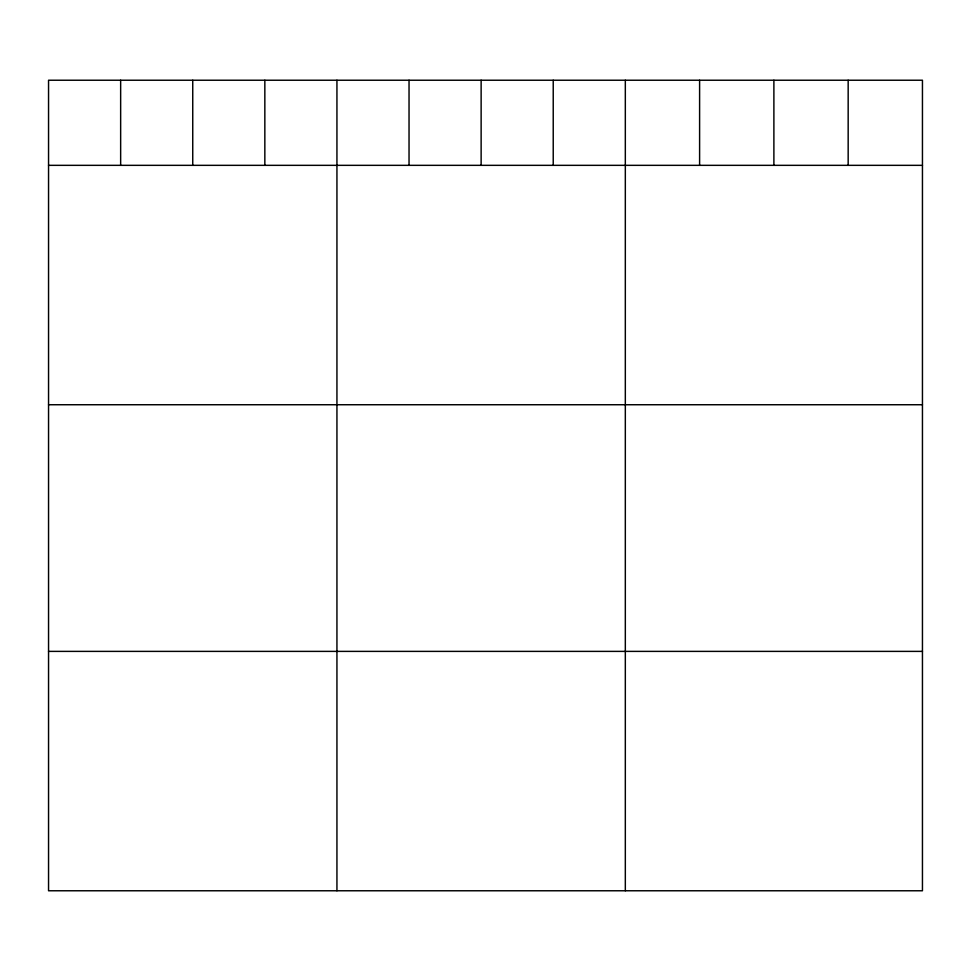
<?xml version="1.0" encoding="UTF-8"?>
<svg xmlns="http://www.w3.org/2000/svg" width="971" height="971" viewBox="0 0 971 971"><rect width="100%" height="100%" fill="white"/><g stroke="black" fill="none" stroke-linecap="round" stroke-linejoin="round"><path stroke-width="1.46" d="M922.45 165.337L922.45 890.771L48.55 890.771L48.55 80.229L922.45 80.229L922.45 165.337L48.55 165.337M48.55 404.737L922.45 404.737M48.55 651.383L922.45 651.383M848.168 80.229L848.168 165.337M773.887 80.229L773.887 165.337M699.606 80.229L699.606 165.337M625.324 80.229L625.324 890.771M553.227 80.229L553.227 165.337M481.131 80.229L481.131 165.337M409.034 80.229L409.034 165.337M336.937 80.229L336.937 890.771M264.84 80.229L264.84 165.337M192.744 80.229L192.744 165.337M120.647 80.229L120.647 165.337"/></g></svg>
